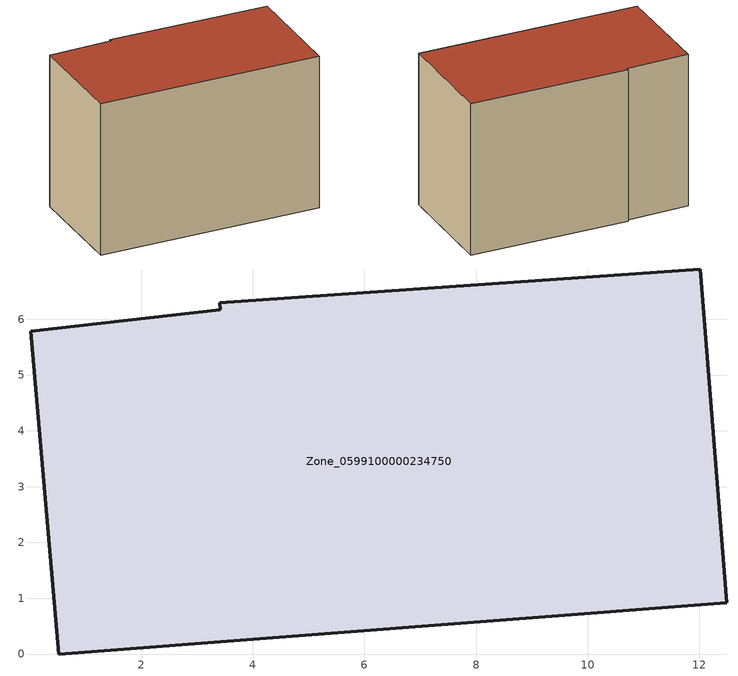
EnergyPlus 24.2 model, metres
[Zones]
Zone_0599100000234750
 floor ground (C_G): 0.02,5.79 3.42,6.17 3.4,6.29 12.02,6.9 12.49,0.92 0.52,0 z0
 wall outside (C_F): 12.49,0.92 12.02,6.9 3.4,6.29 3.42,6.17 0.02,5.79 0.52,0 12.49,0.92 z0:8.48
 roof outside (C_R): 3.42,6.17 0.02,5.79 0.52,0 12.49,0.92 12.02,6.9 3.4,6.29 z8.48
[BUILDING]
Pand.0599100000234750: North Axis=0; Terrain=City; Loads Convergence Tolerance Value=0.04; Temperature Convergence Tolerance Value=0.4; Solar Distribution=FullExterior; Maximum Number of Warmup Days=25; Minimum Number of Warmup Days=1
[Site:Location]
Rotterdam.The.Hague.AP_ZH_NLD Design_Conditions: Latitude=51.96; Longitude=4.45; Time Zone=1; Elevation=-4.5
[SITE:GROUNDTEMPERATURE:BUILDINGSURFACE]
18, 18, 18, 18, 18, 18, 18, 18, 18, 18, 18, 18
[MATERIAL] Thermal Absorptance=0.9; Solar Absorptance=0.7; Visible Absorptance=0.7
Name | Roughness | Thickness | Conductivity | Density | Specific Heat
G.TI.1946-1964 | MediumSmooth | 0.15 | 1 | 540 | 1210
F.TI.1946-1964 | Rough | 0.3 | 0.857143 | 1920 | 840
R.TI.1946-1964 | MediumRough | 0.2 | 0.277778 | 1500 | 1000
[CONSTRUCTION]
C_G: G.TI.1946-1964
C_F: F.TI.1946-1964
C_R: R.TI.1946-1964
[ZONE]
Zone_0599100000234750: Type=1; Multiplier=1; Ceiling Height=Autocalculate; Volume=Autocalculate; Floor Area=autocalculate; Part of Total Floor Area=Yes
[ZONEINFILTRATION:DESIGNFLOWRATE]
Infil_Zone_0599100000234750: Zone or ZoneList or Space or SpaceList=Zone_0599100000234750; Schedule=AlwaysOn; Design Flow Rate Calculation Method=Flow/Area; Flow Rate per Floor Area=0.003; Constant Term Coefficient=1; Temperature Term Coefficient=0; Velocity Term Coefficient=0; Velocity Squared Term Coefficient=0
[HVACTEMPLATE:ZONE:IDEALLOADSAIRSYSTEM]
Zone_0599100000234750: Maximum Heating Supply Air Temperature=50; Minimum Cooling Supply Air Temperature=13; Maximum Heating Supply Air Humidity Ratio=0.0156; Minimum Cooling Supply Air Humidity Ratio=0.0077; Heating Limit=NoLimit; Cooling Limit=NoLimit; Dehumidification Control Type=ConstantSensibleHeatRatio; Cooling Sensible Heat Ratio=0.7; Dehumidification Setpoint=60; Humidification Control Type=None; Humidification Setpoint=30; Outdoor Air Method=None; Outdoor Air Flow Rate per Person=0.00944; Outdoor Air Flow Rate per Zone Floor Area=0; Outdoor Air Flow Rate per Zone=0; Demand Controlled Ventilation Type=None; Outdoor Air Economizer Type=NoEconomizer; Heat Recovery Type=None; Sensible Heat Recovery Effectiveness=0.7; Latent Heat Recovery Effectiveness=0.65
[ZONECONTROL:THERMOSTAT]
ThermostatControl_Zone_0599100000234750: Zone or ZoneList=Zone_0599100000234750; Control Type Schedule=DualSetpointControlType; Control 1=Thermostat_Zone_0599100000234750; Temperature Difference Between Cutout And Setpoint=0
[THERMOSTATSETPOINT:DUALSETPOINT]
Thermostat_Zone_0599100000234750: Heating Setpoint Temperature Schedule=HeatingSetpoint_Zone_0599100000234750; Cooling Setpoint Temperature Schedule=CoolingSetpoint_Zone_0599100000234750
[SCHEDULE:COMPACT]
HeatingSetpoint_Zone_0599100000234750: Through: 12/31, For: AllDays, Until: 24:00, 21
CoolingSetpoint_Zone_0599100000234750: Through: 12/31, For: AllDays, Until: 24:00, 24
DualSetpointControlType: Through: 12/31, For: AllDays, Until: 24:00, 4
AlwaysOn: Through: 12/31, For: AllDays, Until: 24:00, 1
